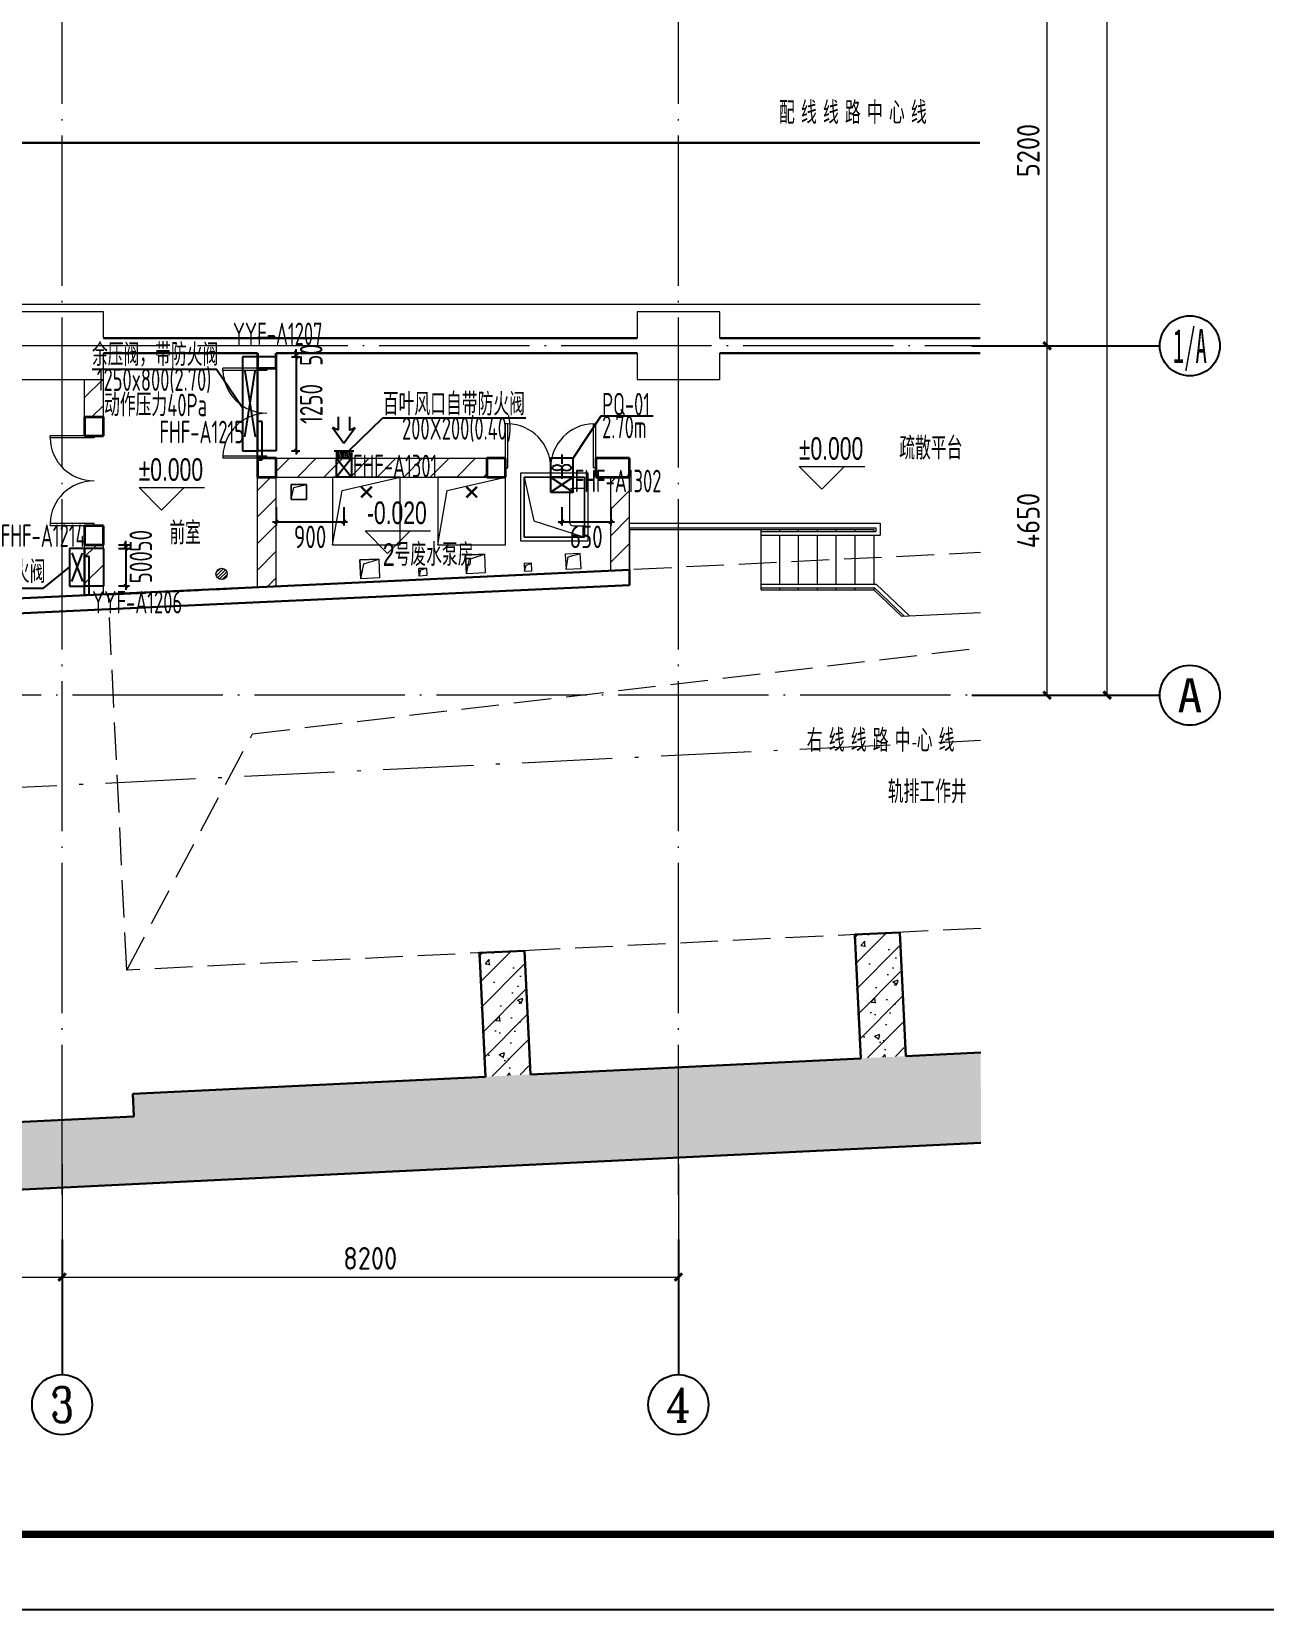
# Model space of a CAD drawing. Extents: x 4 to 13611208, y -605838 to 574722.
# Drawn here: x 13102177 to 13118580, y 405585 to 426585 of the extents above; entities that cross this region are included whole.
import ezdxf
from ezdxf.enums import TextEntityAlignment as Align

# ---------------------------------------------------------------- set-up
doc = ezdxf.new("R2010")
doc.units = 0
doc.header["$LTSCALE"] = 1000
doc.header["$MEASUREMENT"] = 0
for name, pattern in [('ACAD_ISO10W100', [18.5, 12, -3, 0.5, -3]), ('CENTER', [2, 1.25, -0.25, 0.25, -0.25]), ('CONTINOUS', [0]), ('DASH', [0.35, 0.25, -0.1]), ('DOTE', [2.42, 2, -0.2, 0.02, -0.2])]:
    doc.linetypes.add(name, pattern=pattern)
doc.layers.add('0标记', color=1, linetype='Continuous', plot=False)
for name, color, linetype, lineweight in [('1-WALL-砼', 8, 'Continuous', 30), ('1-填充', 8, 'Continuous', 5), ('1-开孔（楼板）', 7, 'Continuous', 5), ('1-文字(房间名称)', 8, 'Continuous', 5), ('1-疏散平台', 8, 'CONTINOUS', 5), ('1-线路', 8, 'ACAD_ISO10W100', 5), ('COLUMN', 8, 'Continuous', 5), ('COLUMN(构造柱)', 8, 'Continuous', 35), ('DIM_ELEV', 3, 'Continuous', 5), ('DOTE', 14, 'DOTE', 5), ('pipe排水', 8, 'Continuous', 5), ('PUB_HATCH', 8, 'Continuous', 5), ('WALL', 2, 'Continuous', 5), ('WINDOW', 8, 'Continuous', 5), ('空调提孔洞', 8, 'Continuous', 5), ('给排水孔洞修正', 1, 'Continuous', 5), ('给排水提孔洞', 5, 'Continuous', 5)]:
    doc.layers.add(name, color=color, linetype=linetype, lineweight=lineweight)
for name, color, linetype in [('AXIS', 3, 'Continuous'), ('AXIS_TEXT', 7, 'Continuous'), ('DUCT-JYF-送风管设备', 1, 'Continuous'), ('DUCT-X-P标注', 7, 'Continuous'), ('DUCT-X-S标注', 7, 'Continuous'), ('DUCT-X-S风口', 7, 'Continuous'), ('PUB_TEXT', 8, 'Continuous'), ('图框', 7, 'Continuous')]:
    doc.layers.add(name, color=color, linetype=linetype)
doc.styles.add('_TCH_AXIS', font='COMPLEX', dxfattribs={"bigfont": 'GBCBIG'})
doc.styles.add('C', font='HZTXT_E', dxfattribs={"width": 0.7, "bigfont": 'HZTXT'})
doc.styles.add('COMPLEX', font='hztxt_e.shx', dxfattribs={"width": 0.6, "bigfont": 'HZTXT.shx'})
doc.styles.add('DIM_FONT', font='gbenor.shx', dxfattribs={"bigfont": 'gbcbig.shx'})
doc.styles.add('du', font='gbenor.shx', dxfattribs={"width": 0.8, "bigfont": 'hztxt.shx'})
doc.styles.add('宋体', font='')
doc.styles.get('宋体').set_extended_font_data('SimSun')
doc.dimstyles.new('67', dxfattribs={"dimscale": 100, "dimtxt": 3, "dimasz": 0.5, "dimexe": 0.5, "dimexo": 2, "dimgap": 0.5, "dimtad": 2, "dimdec": 0, "dimrnd": 5, "dimzin": 0, "dimdsep": 46, "dimtxsty": 'du', "dimblk": 'ARCHTICK', "dimcen": 0, "dimdle": 0.5, "dimclrd": 256, "dimclre": 256, "dimclrt": 256, "dimazin": 0, "dimtfac": 1, "dimtdec": 0, "dimtix": 1, "dimtmove": 2, "dimatfit": 3, "dimfxl": 100, "dimtolj": 1, "dimtzin": 0, "dimlwd": -1, "dimlwe": -1, "dimarcsym": 0})
doc.dimstyles.new('_TCH_ARCH&&100', dxfattribs={"dimtxt": 300, "dimasz": 100, "dimexe": 100, "dimexo": 100, "dimgap": 100, "dimtad": 1, "dimdec": 0, "dimzin": 0, "dimdsep": 46, "dimtxsty": 'DIM_FONT', "dimblk": 'ARCHTICK', "dimcen": 0.09, "dimclrd": 3, "dimclre": 3, "dimclrt": 7, "dimaunit": 1, "dimazin": 2, "dimtfac": 1, "dimtdec": 0, "dimtix": 1, "dimtmove": 2, "dimatfit": 3, "dimfxl": 1, "dimtolj": 1, "dimtzin": 0, "dimlwd": 18, "dimlwe": 18, "dimarcsym": 0})
pattern_1 = [(45, (1381301.42, 375531), (-176.776766, 176.776766), [])]

# ---------------------------------------------------------------- blocks, each defined once
blk = doc.blocks.new('地漏')
at = {"layer": 'pipe排水'}
h = blk.add_hatch(dxfattribs=at)
h.set_pattern_fill('ANSI31', color=8, scale=25, style=0)
h.set_pattern_definition([(45, (-444803.95, -349136.397), (-28.0633004, 28.0633004), [])])
h.paths.add_polyline_path([(100, 0, 1), (-100, 0, 1)])
blk.add_circle((0, 0), 100, dxfattribs=at)
blk = doc.blocks.new('_ArchTick')
at = {"color": 0, "linetype": 'ByBlock', "const_width": 0.4}
blk.add_lwpolyline([(-0.5, -0.5), (0.5, 0.5)], dxfattribs=at)
blk = doc.blocks.new('*D2279')
at = {"layer": 'AXIS', "color": 3, "lineweight": 18, "transparency": 16777216}
for p, q in [((13114788, 422402), (13115788, 422402)), ((13115688, 417752), (13115688, 422402)), ((13114788, 417752), (13115788, 417752))]:
    blk.add_line(p, q, dxfattribs=at)
at = {"layer": 'AXIS', "color": 3, "lineweight": 18, "transparency": 16777216, "xscale": 100, "yscale": 100, "zscale": 100}
for p, rotation in [((13115688, 422402), 90), ((13115688, 417752), 270)]:
    blk.add_blockref('_ArchTick', p, dxfattribs=dict(at, rotation=rotation))
at = {"layer": 'AXIS', "color": 7, "transparency": 16777216, "insert": (13115438, 420077), "char_height": 300, "attachment_point": 5, "rotation": 90, "style": 'DIM_FONT'}
blk.add_mtext('\\A1;4650', dxfattribs=at)
blk = doc.blocks.new('*D2280')
at = {"layer": 'AXIS', "color": 3, "lineweight": 18, "transparency": 16777216}
for p, q in [((13114788, 427602), (13115788, 427602)), ((13115688, 422402), (13115688, 427602)), ((13114788, 422402), (13115788, 422402))]:
    blk.add_line(p, q, dxfattribs=at)
at = {"layer": 'AXIS', "color": 3, "lineweight": 18, "transparency": 16777216, "xscale": 100, "yscale": 100, "zscale": 100}
for p, rotation in [((13115688, 427602), 90), ((13115688, 422402), 270)]:
    blk.add_blockref('_ArchTick', p, dxfattribs=dict(at, rotation=rotation))
at = {"layer": 'AXIS', "color": 7, "transparency": 16777216, "insert": (13115438, 425002), "char_height": 300, "attachment_point": 5, "rotation": 90, "style": 'DIM_FONT'}
blk.add_mtext('\\A1;5200', dxfattribs=at)
blk = doc.blocks.new('*D2283')
at = {"layer": 'AXIS', "color": 3, "lineweight": 18, "transparency": 16777216}
for p, q in [((13114788, 437452), (13116588, 437452)), ((13116488, 417752), (13116488, 437452)), ((13114788, 417752), (13116588, 417752))]:
    blk.add_line(p, q, dxfattribs=at)
at = {"layer": 'AXIS', "color": 3, "lineweight": 18, "transparency": 16777216, "xscale": 100, "yscale": 100, "zscale": 100}
for p, rotation in [((13116488, 437452), 90), ((13116488, 417752), 270)]:
    blk.add_blockref('_ArchTick', p, dxfattribs=dict(at, rotation=rotation))
at = {"layer": 'AXIS', "color": 7, "transparency": 16777216, "insert": (13116238, 427602), "char_height": 300, "attachment_point": 5, "rotation": 90, "style": 'DIM_FONT'}
blk.add_mtext('\\A1;19700', dxfattribs=at)
blk = doc.blocks.new('*D2291')
at = {"layer": 'AXIS', "color": 3, "lineweight": 18, "transparency": 16777216}
for p, q in [((13095183, 411508), (13095183, 409908)), ((13102583, 411508), (13102583, 409908)), ((13095183, 410008), (13102583, 410008))]:
    blk.add_line(p, q, dxfattribs=at)
at = {"layer": 'AXIS', "color": 3, "lineweight": 18, "transparency": 16777216, "xscale": 100, "yscale": 100, "zscale": 100, "rotation": 180}
blk.add_blockref('_ArchTick', (13095183, 410008), dxfattribs=at)
at = {"layer": 'AXIS', "color": 3, "lineweight": 18, "transparency": 16777216, "xscale": 100, "yscale": 100, "zscale": 100}
blk.add_blockref('_ArchTick', (13102583, 410008), dxfattribs=at)
at = {"layer": 'AXIS', "color": 7, "transparency": 16777216, "insert": (13098883, 410258), "char_height": 300, "attachment_point": 5, "style": 'DIM_FONT'}
blk.add_mtext('\\A1;7400', dxfattribs=at)
blk = doc.blocks.new('*D2292')
at = {"layer": 'AXIS', "color": 3, "lineweight": 18, "transparency": 16777216}
for p, q in [((13102583, 411508), (13102583, 409908)), ((13110783, 411508), (13110783, 409908)), ((13102583, 410008), (13110783, 410008))]:
    blk.add_line(p, q, dxfattribs=at)
at = {"layer": 'AXIS', "color": 3, "lineweight": 18, "transparency": 16777216, "xscale": 100, "yscale": 100, "zscale": 100, "rotation": 180}
blk.add_blockref('_ArchTick', (13102583, 410008), dxfattribs=at)
at = {"layer": 'AXIS', "color": 3, "lineweight": 18, "transparency": 16777216, "xscale": 100, "yscale": 100, "zscale": 100}
blk.add_blockref('_ArchTick', (13110783, 410008), dxfattribs=at)
at = {"layer": 'AXIS', "color": 7, "transparency": 16777216, "insert": (13106683, 410258), "char_height": 300, "attachment_point": 5, "style": 'DIM_FONT'}
blk.add_mtext('\\A1;8200', dxfattribs=at)
blk = doc.blocks.new('$DorLib2D$00000002')
for p, q in [((-0.5, 0), (-0.5, 0.4875)), ((-0.475, 0.4875), (-0.5, 0.4875)), ((-0.475, 0), (-0.475, 0.4875)), ((0.475, 0), (0.475, 0.4875)), ((0.475, 0.4875), (0.5, 0.4875)), ((0.5, 0), (0.5, 0.4875)), ((-0.5, 0), (-0.475, 0)), ((0.5, 0), (0.475, 0))]:
    blk.add_line(p, q)
at = {"lineweight": 13}
for centre, start, end in [((-0.4875, 0), 0, 88.53072), ((0.4875, 0), 91.46928, 180)]:
    blk.add_arc(centre, 0.4875, start, end, dxfattribs=at)
blk = doc.blocks.new('_AXISO')
blk.add_circle((0, 0), 0.5)
at = {"layer": 'AXIS_TEXT', "style": 'COMPLEX', "width": 1.041667}
blk.add_attdef('A', text='', height=0.56, dxfattribs=at).set_placement((-0.25, -0.28), (0.25, -0.28), align=Align.FIT)
blk = doc.blocks.new('yyf')
for p, q in [((1942862, -228198), (1942862, -229567)), ((1942862, -228198), (1942925, -228198)), ((1942925, -228198), (1942925, -228707)), ((1942662, -228317), (1942862, -228317)), ((1942662, -229567), (1942662, -228317)), ((1942862, -229567), (1942862, -228317)), ((1943112, -228317), (1942862, -228317)), ((1943112, -229567), (1943112, -228317)), ((1942692, -228504), (1942832, -229379)), ((1942692, -229379), (1942832, -228504)), ((1942925, -228707), (1942862, -228707)), ((1942862, -229567), (1942662, -229567)), ((1943112, -229567), (1942862, -229567))]:
    blk.add_line(p, q)
blk = doc.blocks.new('YYF003')
at = {"layer": 'DUCT-JYF-送风管设备'}
for p, q in [((0, 450), (0, 200)), ((0, 450), (500, 450)), ((500, 450), (500, 200)), ((109, 262), (109, 200)), ((618, 262), (109, 262)), ((618, 200), (618, 262)), ((0, 200), (0, 0)), ((0, 200), (500, 200)), ((618, 200), (0, 200)), ((0, 0), (500, 0)), ((58, 30), (439, 170)), ((442, 30), (61, 170)), ((500, 0), (500, 200))]:
    blk.add_line(p, q, dxfattribs=at)
blk = doc.blocks.new('hqs')
at = {"linetype": 'CENTER', "ltscale": 0.1}
blk.add_line((50, 0), (-300, 0), dxfattribs=at)
blk.add_lwpolyline([(0, 150), (0, -150), (-250, -150), (-250, 150)], close=True)
blk.add_ellipse((-125, 62.5), major_axis=(0, -62.5), ratio=0.6)
at = {"extrusion": (0, 0, -1)}
blk.add_ellipse((-125, -62.5), major_axis=(0, 62.5), ratio=0.6, dxfattribs=at)
blk = doc.blocks.new('*D2352')
at = {"layer": 'DUCT-X-P标注', "transparency": 16777216}
for p, q in [((13103431, 419756), (13103431, 419806)), ((13103333, 419756), (13103481, 419756)), ((13103333, 419706), (13103481, 419706)), ((13103431, 419756), (13103431, 419706)), ((13103431, 419706), (13103431, 419656))]:
    blk.add_line(p, q, dxfattribs=at)
at = {"layer": 'DUCT-X-P标注', "transparency": 16777216, "xscale": 50, "yscale": 50, "zscale": 50}
for p, rotation in [((13103431, 419756), 270), ((13103431, 419706), 90)]:
    blk.add_blockref('_ArchTick', p, dxfattribs=dict(at, rotation=rotation))
at = {"layer": 'DUCT-X-P标注', "transparency": 16777216, "insert": (13103631, 419808), "char_height": 300, "attachment_point": 5, "rotation": 90, "style": 'du'}
blk.add_mtext('\\A1;50', dxfattribs=at)
blk = doc.blocks.new('*D2353')
at = {"layer": 'DUCT-X-P标注', "transparency": 16777216}
for p, q in [((13103333, 419706), (13103481, 419706)), ((13103431, 419756), (13103431, 419156)), ((13103333, 419206), (13103481, 419206))]:
    blk.add_line(p, q, dxfattribs=at)
at = {"layer": 'DUCT-X-P标注', "transparency": 16777216, "xscale": 50, "yscale": 50, "zscale": 50}
for p, rotation in [((13103431, 419706), 90), ((13103431, 419206), 270)]:
    blk.add_blockref('_ArchTick', p, dxfattribs=dict(at, rotation=rotation))
at = {"layer": 'DUCT-X-P标注', "transparency": 16777216, "insert": (13103631, 419456), "char_height": 300, "attachment_point": 5, "rotation": 90, "style": 'du'}
blk.add_mtext('\\A1;500', dxfattribs=at)
blk = doc.blocks.new('*D2354')
at = {"layer": 'DUCT-X-P标注', "transparency": 16777216}
for p, q in [((13105698, 422306), (13105698, 422356)), ((13105633, 422306), (13105748, 422306)), ((13105633, 422254), (13105748, 422254)), ((13105698, 422254), (13105698, 422306)), ((13105698, 422254), (13105698, 422204))]:
    blk.add_line(p, q, dxfattribs=at)
at = {"layer": 'DUCT-X-P标注', "transparency": 16777216, "xscale": 50, "yscale": 50, "zscale": 50}
for p, rotation in [((13105698, 422306), 270), ((13105698, 422254), 90)]:
    blk.add_blockref('_ArchTick', p, dxfattribs=dict(at, rotation=rotation))
at = {"layer": 'DUCT-X-P标注', "transparency": 16777216, "insert": (13105898, 422280), "char_height": 300, "attachment_point": 5, "rotation": 90, "style": 'du'}
blk.add_mtext('\\A1;50', dxfattribs=at)
blk = doc.blocks.new('*D2355')
at = {"layer": 'DUCT-X-P标注', "transparency": 16777216}
for p, q in [((13105633, 422254), (13105748, 422254)), ((13105698, 422304), (13105698, 420954)), ((13105633, 421004), (13105748, 421004))]:
    blk.add_line(p, q, dxfattribs=at)
at = {"layer": 'DUCT-X-P标注', "transparency": 16777216, "xscale": 50, "yscale": 50, "zscale": 50}
for p, rotation in [((13105698, 422254), 90), ((13105698, 421004), 270)]:
    blk.add_blockref('_ArchTick', p, dxfattribs=dict(at, rotation=rotation))
at = {"layer": 'DUCT-X-P标注', "transparency": 16777216, "insert": (13105898, 421629), "char_height": 300, "attachment_point": 5, "rotation": 90, "style": 'du'}
blk.add_mtext('\\A1;1250', dxfattribs=at)
blk = doc.blocks.new('*D2356')
at = {"layer": 'DUCT-X-P标注', "transparency": 16777216}
for p, q in [((13105433, 420256), (13105433, 420010)), ((13106332, 420256), (13106332, 420010)), ((13105383, 420060), (13106382, 420060))]:
    blk.add_line(p, q, dxfattribs=at)
at = {"layer": 'DUCT-X-P标注', "transparency": 16777216, "xscale": 50, "yscale": 50, "zscale": 50, "rotation": 180}
blk.add_blockref('_ArchTick', (13105433, 420060), dxfattribs=at)
at = {"layer": 'DUCT-X-P标注', "transparency": 16777216, "xscale": 50, "yscale": 50, "zscale": 50}
blk.add_blockref('_ArchTick', (13106332, 420060), dxfattribs=at)
at = {"layer": 'DUCT-X-P标注', "transparency": 16777216, "insert": (13105883, 419860), "char_height": 300, "attachment_point": 5, "style": 'du'}
blk.add_mtext('\\A1;900', dxfattribs=at)
blk = doc.blocks.new('*D2357')
at = {"layer": 'DUCT-X-P标注', "transparency": 16777216}
for p, q in [((13109232, 420256), (13109232, 420010)), ((13109883, 420256), (13109883, 420010)), ((13109182, 420060), (13109933, 420060))]:
    blk.add_line(p, q, dxfattribs=at)
at = {"layer": 'DUCT-X-P标注', "transparency": 16777216, "xscale": 50, "yscale": 50, "zscale": 50, "rotation": 180}
blk.add_blockref('_ArchTick', (13109232, 420060), dxfattribs=at)
at = {"layer": 'DUCT-X-P标注', "transparency": 16777216, "xscale": 50, "yscale": 50, "zscale": 50}
blk.add_blockref('_ArchTick', (13109883, 420060), dxfattribs=at)
at = {"layer": 'DUCT-X-P标注', "transparency": 16777216, "insert": (13109557, 419860), "char_height": 300, "attachment_point": 5, "style": 'du'}
blk.add_mtext('\\A1;650', dxfattribs=at)
blk = doc.blocks.new('图框框')
at = {"layer": '图框', "color": 1, "linetype": 'Continuous', "ltscale": 10}
blk.add_lwpolyline([(0, -42000), (59400, -42000), (59400, 0), (0, 0)], close=True, dxfattribs=at)
blk = doc.blocks.new('$风口$00000149')
for p, q in [((100, 262), (100, -262)), ((408, 301), (200, 0)), ((373, 150), (408, 301)), ((0, -200), (0, 200)), ((0, 158), (100, 200)), ((100, 200), (0, 200)), ((0, 118), (100, 140)), ((0, 58), (100, 85)), ((0, 3), (100, 31)), ((200, 0), (408, -301)), ((552, 150), (373, 150)), ((0, -61), (100, -23)), ((0, -123), (100, -78)), ((100, -132), (0, -174)), ((100, -200), (0, -200)), ((552, -150), (373, -150)), ((373, -150), (408, -301))]:
    blk.add_line(p, q)

msp = doc.modelspace()

# ---------------------------------------------------------------- hatches: boundary and pattern name
at = {"layer": '1-填充'}
h = msp.add_hatch(dxfattribs=at)
h.set_pattern_fill('钢筋混凝土', color=8, scale=100, style=0)
h.set_pattern_definition([(45, (744758.17, 635836.32), (-176.7766953, 176.7766953), []), (50, (744758.2, 635836.3), (717.260183, -62.752135), [75, -825]), (355, (744758.2, 635836.3), (-138.751334, 752.192134), [60, -660]), (100.4514, (744817.94, 635831.1), (578.50938, 689.439542), [63.74019, -701.14211]), (46.1842, (744758.2, 636036.3), (1067.24105, -165.519014), [112.5, -1237.5]), (96.6356, (744847.1, 636022.5), (934.662706, 974.11787), [95.61029, -1051.713]), (351.1842, (744758.2, 636036.3), (934.66195, 974.1186), [90, -990]), (21, (744858.2, 635986.3), (596.907052, -402.61889), [75, -825]), (326, (744858.2, 635986.3), (243.31533, 725.150045), [60, -660]), (71.4514, (744907.9, 635952.8), (840.22263, 322.530497), [63.74019, -701.14211]), (37.5, (744758.17, 635836.32), (12.1598553, 332.893854), [0, -652, 0, -670, 0, -662.5]), (7.5, (744758.17, 635836.32), (263.069537, 394.411712), [0, -382, 0, -637, 0, -252.5]), (327.5, (744535.17, 635836.32), (533.822436, -22.554872), [0, -250, 0, -780, 0, -1035]), (317.5, (744435.17, 635836.3), (583.18617, 100.104982), [0, -325, 0, -518, 0, -735])])
h.paths.add_polyline_path([(13113713, 414594.5), (13113793.3, 412949.6), (13113194, 412920.4), (13113113.5, 414568.4)])
h = msp.add_hatch(dxfattribs=at)
h.set_pattern_fill('钢筋混凝土', color=8, scale=100, style=0)
h.set_pattern_definition([(45, (739764.1, 635592.48), (-176.7766953, 176.7766953), []), (50, (739764.1, 635592.5), (717.260183, -62.752135), [75, -825]), (355, (739764.1, 635592.5), (-138.751334, 752.192134), [60, -660]), (100.4514, (739823.9, 635587.25), (578.50938, 689.439542), [63.74019, -701.14211]), (46.1842, (739764.1, 635792.5), (1067.24105, -165.519014), [112.5, -1237.5]), (96.6356, (739853, 635778.7), (934.662706, 974.11787), [95.61029, -1051.713]), (351.1842, (739764.1, 635792.5), (934.66195, 974.1186), [90, -990]), (21, (739864.1, 635742.5), (596.907052, -402.61889), [75, -825]), (326, (739864.1, 635742.5), (243.31533, 725.150045), [60, -660]), (71.4514, (739913.85, 635708.9), (840.22263, 322.530497), [63.74019, -701.14211]), (37.5, (739764.1, 635592.48), (12.1598553, 332.893854), [0, -652, 0, -670, 0, -662.5]), (7.5, (739764.1, 635592.5), (263.069537, 394.411712), [0, -382, 0, -637, 0, -252.5]), (327.5, (739541.1, 635592.48), (533.822436, -22.554872), [0, -250, 0, -780, 0, -1035]), (317.5, (739441.1, 635592.5), (583.18617, 100.104982), [0, -325, 0, -518, 0, -735])])
h.paths.add_polyline_path([(13108718.9, 414350.7), (13108799.2, 412705.8), (13108199.9, 412676.5), (13108119.5, 414324.6)])
h = msp.add_hatch(dxfattribs=at)
h.set_pattern_fill('钢筋混凝土', color=8, scale=100, style=0)
h.set_pattern_definition([(45, (759740.45, 436566), (-176.7766953, 176.7766953), []), (50, (759740.45, 436566), (717.260183, -62.752135), [75, -825]), (355, (759740.45, 436566), (-138.751334, 752.192134), [60, -660]), (100.4514, (759800.2, 436560.8), (578.50938, 689.439542), [63.74019, -701.14211]), (46.1842, (759740.45, 436766), (1067.24105, -165.519014), [112.5, -1237.5]), (96.6356, (759829.4, 436752.2), (934.662706, 974.11787), [95.61029, -1051.713]), (351.1842, (759740.4, 436766), (934.66195, 974.1186), [90, -990]), (21, (759840.45, 436716), (596.907052, -402.61889), [75, -825]), (326, (759840.45, 436716), (243.31533, 725.150045), [60, -660]), (71.4514, (759890.2, 436682.45), (840.22263, 322.530497), [63.74019, -701.14211]), (37.5, (759740.45, 436566), (12.1598553, 332.893854), [0, -652, 0, -670, 0, -662.5]), (7.5, (759740.45, 436566), (263.069537, 394.411712), [0, -382, 0, -637, 0, -252.5]), (327.5, (759517.45, 436566), (533.822436, -22.554872), [0, -250, 0, -780, 0, -1035]), (317.5, (759417.45, 436566), (583.18617, 100.104982), [0, -325, 0, -518, 0, -735])])
h.paths.add_polyline_path([(13114807.2, 411795.9), (13114806.3, 412997.3), (13103523.1, 412446.4), (13103537.7, 412146.7), (13091552, 411561.5), (13091437.4, 413907.9), (13090938, 413884.3), (13091052.6, 411537.1), (13089554.4, 411464), (13089503.2, 412513.2), (13088604.2, 412469.7), (13088699.4, 410521.2)])
at = {"layer": 'PUB_HATCH'}
h = msp.add_hatch(dxfattribs=at)
h.set_pattern_fill('普通砖', color=8, scale=100, style=0)
h.set_pattern_definition(pattern_1)
h.paths.add_polyline_path([(13103132.6, 421955.7), (13102882.6, 421955.7), (13102882.6, 421455.7), (13103132.6, 421455.7)])
h = msp.add_hatch(dxfattribs=at)
h.set_pattern_fill('普通砖', color=8, scale=100, style=0)
h.set_pattern_definition(pattern_1)
h.paths.add_polyline_path([(13108232.6, 420655.7), (13108232.6, 420905.7), (13105432.6, 420905.7), (13105432.6, 420655.7)])
h = msp.add_hatch(dxfattribs=at)
h.set_pattern_fill('普通砖', color=8, scale=100, style=0)
h.set_pattern_definition(pattern_1)
h.paths.add_polyline_path([(13105432.6, 420655.7), (13105182.6, 420655.7), (13105182.6, 419188.7), (13105432.6, 419200.3)])
h = msp.add_hatch(dxfattribs=at)
h.set_pattern_fill('普通砖', color=8, scale=100, style=0)
h.set_pattern_definition(pattern_1)
h.paths.add_polyline_path([(13110132.6, 420655.7), (13109882.6, 420655.7), (13109882.6, 419407.5), (13110132.6, 419419.2)])
h = msp.add_hatch(dxfattribs=at)
h.set_pattern_fill('普通砖', color=8, scale=100, style=0)
h.set_pattern_definition(pattern_1)
h.paths.add_polyline_path([(13103132.6, 419755.7), (13102882.6, 419755.7), (13102882.6, 419732.7), (13103049.2, 419730.7), (13103132.6, 419732.7)])
h = msp.add_hatch(dxfattribs=at)
h.set_pattern_fill('普通砖', color=8, scale=100, style=0)
h.set_pattern_definition(pattern_1)
h.paths.add_polyline_path([(13102882.6, 419081.6), (13103132.6, 419093.2), (13103132.6, 419729.7), (13103049.2, 419731.7), (13102882.6, 419729.7)])

# ---------------------------------------------------------------- linework, layer by layer
at = {"layer": '1-WALL-砼', "color": 8}
for p, q in [((13103132.6, 422505.7), (13105182.6, 422505.7)), ((13105432.6, 422505.7), (13110232.6, 422505.7)), ((13111332.6, 422505.7), (13114799.1, 422505.7)), ((13103132.6, 422305.7), (13105182.6, 422305.7)), ((13105432.6, 422305.7), (13110232.6, 422305.7)), ((13111332.6, 422305.7), (13114799.2, 422305.7)), ((13105302.9, 419194.3), (13110132.6, 419419.2)), ((13110132.6, 419419.2), (13110132.6, 419218.9)), ((13103002.9, 419087.2), (13105302.9, 419194.3)), ((13105312.2, 418994.5), (13110132.6, 419218.9)), ((13101882.6, 419035), (13103002.9, 419087.2)), ((13103012.2, 418887.4), (13105312.2, 418994.5)), ((13101382.6, 418811.5), (13103012.2, 418887.4)), ((13113730.4, 414595.3), (13113131.1, 414567.4)), ((13113131.1, 414567.4), (13113211.6, 412919.4)), ((13113730.4, 414595.3), (13113810.8, 412948.7)), ((13108736.4, 414351.5), (13108137, 414323.6)), ((13108736.4, 414351.5), (13108816.8, 412704.8)), ((13108137, 414323.6), (13108217.5, 412675.6)), ((13113810.8, 412948.7), (13114806.3, 412997.3))]:
    msp.add_line(p, q, dxfattribs=at)
at = {"layer": '1-WALL-砼'}
for p, q in [((13108816.8, 412704.8), (13113211.6, 412919.4)), ((13103523.1, 412446.4), (13108217.5, 412675.6)), ((13103523.1, 412446.4), (13103537.7, 412146.7)), ((13091552, 411561.5), (13103537.7, 412146.7)), ((13088699.4, 410521.2), (13114807.2, 411795.9))]:
    msp.add_line(p, q, dxfattribs=at)
at = {"layer": '1-开孔（楼板）', "color": 8}
for points in [[(13106182.6, 419755.7), (13106308.4, 420478), (13107082.6, 420655.7), (13106182.6, 420655.7)], [(13107582.6, 419755.7), (13107708.4, 420478), (13108482.6, 420655.7), (13107582.6, 420655.7)], [(13108682.6, 419805.7), (13109582.6, 419805.7), (13109582.6, 420705.7), (13108682.6, 420705.7)], [(13108732.6, 420655.7), (13108860.5, 420074.7), (13109532.6, 419855.7), (13108732.6, 419855.7)], [(13105632.6, 420355.7), (13105667.4, 420517.8), (13105832.6, 420555.7), (13105632.6, 420555.7)], [(13107963.5, 419368.2), (13108003.9, 419565), (13108201.6, 419629.6), (13107951.9, 419617.9)], [(13109287.5, 419429.6), (13109314.8, 419593.1), (13109478, 419638.7), (13109278.2, 419629.4)], [(13106557.7, 419302.8), (13106598.1, 419499.5), (13106795.8, 419564.1), (13106546.1, 419552.5)], [(13107334.9, 419338.9), (13107355.9, 419420), (13107430.2, 419443.5), (13107330.3, 419438.8)], [(13108734.9, 419404.1), (13108755.9, 419485.2), (13108830.2, 419508.7), (13108730.3, 419504)]]:
    msp.add_lwpolyline(points, close=True, dxfattribs=at)
at = {"layer": '1-开孔（楼板）', "color": 8, "linetype": 'DASH', "ltscale": 2}
for points in [[(13114805.1, 414649.2), (13103442.6, 414094.4), (13103198.8, 419088.4), (13114801.2, 419654.9)], [(13103442.6, 414094.4), (13105117.6, 417238.5), (13114802.2, 418382.5)]]:
    msp.add_lwpolyline(points, dxfattribs=at)
at = {"layer": '1-疏散平台'}
for p, q in [((13094627.1, 422955.7), (13114798.7, 422955.7)), ((13110132.6, 420040.7), (13113467.6, 420040.7)), ((13113467.6, 420040.7), (13113467.6, 419880.7)), ((13110132.6, 419980.7), (13113407.6, 419980.7)), ((13110132.6, 419955.7), (13113382.6, 419955.7)), ((13110132.6, 419955.7), (13110132.6, 419218.9)), ((13111882.6, 419155.7), (13111882.6, 419955.7)), ((13111882.6, 419930.7), (13113407.6, 419930.7)), ((13111882.6, 419880.7), (13113467.6, 419880.7)), ((13112132.6, 419930.7), (13112132.6, 419955.7)), ((13112132.6, 419230.7), (13112132.6, 419880.7)), ((13112382.6, 419930.7), (13112382.6, 419955.7)), ((13112382.6, 419230.7), (13112382.6, 419880.7)), ((13112632.6, 419930.7), (13112632.6, 419955.7)), ((13112632.6, 419230.7), (13112632.6, 419880.7)), ((13112882.6, 419930.7), (13112882.6, 419955.7)), ((13112882.6, 419930.7), (13112882.6, 419955.7)), ((13112882.6, 419230.7), (13112882.6, 419880.7)), ((13112882.6, 419230.7), (13112882.6, 419880.7)), ((13113132.6, 419930.7), (13113132.6, 419955.7)), ((13113132.6, 419230.7), (13113132.6, 419880.7)), ((13113382.6, 419955.7), (13113382.6, 419930.7)), ((13113382.6, 419880.7), (13113382.6, 419230.7)), ((13113407.6, 419980.7), (13113407.6, 419930.7)), ((13110132.6, 419218.9), (13105432.6, 419000.1)), ((13111882.6, 419230.7), (13113412.6, 419230.7)), ((13111882.6, 419180.7), (13113392.6, 419180.7)), ((13112132.6, 419155.7), (13112132.6, 419180.7)), ((13112382.6, 419155.7), (13112382.6, 419180.7)), ((13112632.6, 419155.7), (13112632.6, 419180.7)), ((13112882.6, 419155.7), (13112882.6, 419180.7)), ((13112882.6, 419155.7), (13112882.6, 419180.7)), ((13113132.6, 419155.7), (13113132.6, 419180.7)), ((13113382.6, 419180.7), (13113382.6, 419155.7)), ((13113392.6, 419180.7), (13113787.6, 418804.5)), ((13113412.6, 419230.7), (13113856.6, 418807.8)), ((13111882.6, 419155.7), (13113382.6, 419155.7)), ((13113382.6, 419155.7), (13113753.2, 418802.8)), ((13113753.2, 418802.8), (13114801.8, 418854))]:
    msp.add_line(p, q, dxfattribs=at)
at = {"layer": '1-线路', "color": 8, "ltscale": 0.1, "const_width": 30}
msp.add_lwpolyline([(13087443.1, 425105.7), (13114797.1, 425105.7)], dxfattribs=at)
at = {"layer": '1-线路', "color": 8, "ltscale": 0.1}
msp.add_lwpolyline([(13086531.1, 415771.7), (13114803.1, 417152)], dxfattribs=at)
at = {"layer": 'AXIS'}
for p, q in [((13114687.7, 422402), (13117187.7, 422402)), ((13114687.7, 417752), (13117187.7, 417752)), ((13102582.6, 410507), (13102582.6, 408709.7)), ((13110782.6, 410507), (13110782.6, 408709.7))]:
    msp.add_line(p, q, dxfattribs=at)
at = {"layer": 'COLUMN', "color": 8}
for p, q in [((13103132.6, 422855.7), (13102032.6, 422855.7)), ((13103132.6, 422505.7), (13103132.6, 422855.7)), ((13111332.6, 422855.7), (13110232.6, 422855.7)), ((13110232.6, 422855.7), (13110232.6, 422505.7)), ((13111332.6, 422505.7), (13111332.6, 422855.7)), ((13103132.6, 421955.7), (13103132.6, 422305.7)), ((13110232.6, 422305.7), (13110232.6, 421955.7)), ((13111332.6, 421955.7), (13111332.6, 422305.7)), ((13102032.6, 421955.7), (13103132.6, 421955.7)), ((13110232.6, 421955.7), (13111332.6, 421955.7))]:
    msp.add_line(p, q, dxfattribs=at)
at = {"layer": 'COLUMN(构造柱)', "color": 8}
for p, q in [((13105432.6, 422505.7), (13105182.6, 422505.7)), ((13105182.6, 422305.7), (13105182.6, 422105.7)), ((13105182.6, 422105.7), (13105432.6, 422105.7)), ((13105432.6, 422105.7), (13105432.6, 422305.7)), ((13102882.6, 421455.7), (13102882.6, 421205.7)), ((13102882.6, 421455.7), (13103132.6, 421455.7)), ((13103132.6, 421205.7), (13103132.6, 421455.7)), ((13102882.6, 421205.7), (13103132.6, 421205.7)), ((13105182.6, 420905.7), (13105182.6, 420655.7)), ((13105432.6, 420905.7), (13105182.6, 420905.7)), ((13105432.6, 420655.7), (13105432.6, 420905.7)), ((13108232.6, 420905.7), (13108232.6, 420655.7)), ((13108482.6, 420905.7), (13108232.6, 420905.7)), ((13108482.6, 420655.7), (13108482.6, 420905.7)), ((13109682.6, 420905.7), (13109682.6, 420655.7)), ((13110132.6, 420905.7), (13109682.6, 420905.7)), ((13110132.6, 420655.7), (13110132.6, 420905.7)), ((13105182.6, 420655.7), (13105432.6, 420655.7)), ((13108232.6, 420655.7), (13108482.6, 420655.7)), ((13109682.6, 420655.7), (13110132.6, 420655.7)), ((13102882.6, 420005.7), (13102882.6, 419755.7)), ((13103132.6, 420005.7), (13102882.6, 420005.7)), ((13103132.6, 419755.7), (13103132.6, 420005.7)), ((13102882.6, 419755.7), (13103132.6, 419755.7))]:
    msp.add_line(p, q, dxfattribs=at)
at = {"layer": 'DIM_ELEV', "color": 8}
for p, q in [((13112690.9, 420496.5), (13112390.9, 420796.5)), ((13112390.9, 420796.5), (13113262.9, 420796.5)), ((13112690.9, 420496.5), (13112990.9, 420796.5)), ((13103907.4, 420216), (13103607.4, 420516)), ((13103607.4, 420516), (13104479.4, 420516)), ((13103907.4, 420216), (13104207.4, 420516)), ((13106913.9, 419640.5), (13106613.9, 419940.5)), ((13106613.9, 419940.5), (13107485.9, 419940.5)), ((13106913.9, 419640.5), (13107213.9, 419940.5))]:
    msp.add_line(p, q, dxfattribs=at)
at = {"layer": 'DOTE', "color": 8, "linetype": 'DOTE'}
for p, q in [((13102582.6, 411101), (13102582.6, 440455.7)), ((13110782.6, 411101), (13110782.6, 440455.7)), ((13087443.1, 422405.7), (13114799.1, 422405.7)), ((13085782.6, 417755.7), (13114802.7, 417755.7))]:
    msp.add_line(p, q, dxfattribs=at)
at = {"layer": 'DUCT-X-P标注'}
for p in [(13106398.6, 421005.7, 3500), (13108751.2, 421438.2)]:
    msp.add_line(p, (13106847.6, 421438.2), dxfattribs=at)
for points in [[(13102982, 422093.4), (13104635.4, 422093.4), (13104982.6, 421580.7)], [(13109382.3, 420905.7), (13109755.4, 421469.5), (13110445.4, 421469.5)], [(13109082.3, 420455.7), (13109382.6, 420655.7), (13109082.3, 420655.7), (13109382.6, 420455.7)], [(13100682, 419176.4), (13102335.4, 419176.4), (13102682.6, 419455.7)]]:
    msp.add_lwpolyline(points, dxfattribs=at)
msp.add_lwpolyline([(13109082.3, 420455.7), (13109382.6, 420455.7), (13109382.4, 420655.7), (13109082.2, 420655.7)], close=True, dxfattribs=at)
at = {"layer": 'DUCT-X-S风口'}
msp.add_lwpolyline([(13106232.3, 420905.7), (13106432.6, 420905.7), (13106432.6, 420655.7), (13106232.3, 420655.7)], close=True, dxfattribs=at)
for points in [[(13106432.6, 420905.7), (13106232.3, 420655.7)], [(13106232.4, 420905.7), (13106432.6, 420655.7)]]:
    msp.add_lwpolyline(points, dxfattribs=at)
at = {"layer": 'WALL', "color": 8}
for p, q in [((13102882.6, 421455.7), (13102882.6, 421955.7)), ((13103132.6, 421455.7), (13103132.6, 421955.7)), ((13105432.6, 420905.7), (13108232.6, 420905.7)), ((13105182.6, 419188.7), (13105182.6, 420655.7)), ((13105432.6, 419200.3), (13105432.6, 420655.7)), ((13105432.6, 420655.7), (13108232.6, 420655.7)), ((13109882.6, 419407.5), (13109882.6, 420655.7)), ((13110132.6, 419419.2), (13110132.6, 420655.7)), ((13102882.6, 419732.7), (13102882.6, 419755.7)), ((13102882.6, 419081.6), (13102882.6, 419729.7)), ((13103132.6, 419732.7), (13103132.6, 419755.7)), ((13103132.6, 419093.2), (13103132.6, 419729.7))]:
    msp.add_line(p, q, dxfattribs=at)
at = {"layer": '图框', "color": 2}
msp.add_lwpolyline([(13080322.6, 405585), (13169422.6, 405585), (13169422.6, 447585), (13080322.6, 447585)], close=True, dxfattribs=at)
at = {"layer": '图框', "const_width": 100}
msp.add_lwpolyline([(13082822.6, 406585), (13168422.6, 406585), (13168422.6, 446585), (13082822.6, 446585)], close=True, dxfattribs=at)
at = {"layer": '空调提孔洞', "color": 8}
for points in [[(13106182.6, 419755.7), (13107082.6, 419755.7), (13107082.6, 420655.7), (13106182.6, 420655.7)], [(13107582.6, 419755.7), (13108482.6, 419755.7), (13108482.6, 420655.7), (13107582.6, 420655.7)], [(13105832.6, 420555.7), (13105632.6, 420555.7), (13105632.6, 420355.7), (13105832.6, 420355.7)], [(13107951.9, 419617.9), (13108201.6, 419629.6), (13108213.2, 419379.8), (13107963.5, 419368.2)], [(13109478, 419638.9), (13109278.2, 419629.7), (13109287.5, 419429.9), (13109487.3, 419439.2)], [(13106546.1, 419552.5), (13106795.8, 419564.1), (13106807.4, 419314.4), (13106557.7, 419302.8)], [(13107330.3, 419438.8), (13107430.2, 419443.5), (13107434.8, 419343.6), (13107334.9, 419338.9)], [(13108830.2, 419508.7), (13108730.3, 419504), (13108734.9, 419404.1), (13108834.8, 419408.8)]]:
    msp.add_lwpolyline(points, close=True, dxfattribs=at)
at = {"layer": '空调提孔洞', "color": 8, "ltscale": 2}
msp.add_lwpolyline([(13108732.6, 419855.7), (13109532.6, 419855.7), (13109532.6, 420655.7), (13108732.6, 420655.7)], close=True, dxfattribs=at)
at = {"layer": '给排水孔洞修正', "color": 8}
msp.add_lwpolyline([(13105832.6, 420355.7), (13105632.6, 420355.7), (13105632.6, 420555.7), (13105832.6, 420555.7)], close=True, dxfattribs=at)
at = {"layer": '给排水提孔洞', "color": 8, "ltscale": 2}
for p, q in [((13108732.6, 420655.7), (13109532.6, 420655.7)), ((13109532.6, 420655.7), (13109532.6, 419855.7)), ((13109332.6, 420455.7), (13109332.6, 420055.7)), ((13109532.6, 420505.7), (13109382.6, 420505.7)), ((13109532.6, 420005.7), (13109532.6, 420505.7)), ((13109382.6, 420005.7), (13109532.6, 420005.7)), ((13109532.6, 419855.7), (13108732.6, 419855.7))]:
    msp.add_line(p, q, dxfattribs=at)
at = {"layer": '给排水提孔洞', "color": 8, "const_width": 30}
for points in [[(13106561.8, 420526.5), (13106703.3, 420385)], [(13106703.3, 420526.5), (13106561.8, 420385)], [(13107961.8, 420526.5), (13108103.3, 420385)], [(13108103.3, 420526.5), (13107961.8, 420385)]]:
    msp.add_lwpolyline(points, dxfattribs=at)
at = {"layer": '给排水提孔洞', "color": 8}
msp.add_circle((13104704.4, 419366.8), 75, dxfattribs=at)
msp.add_circle((13104704.4, 419366.8), 75, dxfattribs=at)
at = {"layer": '给排水提孔洞', "color": 8, "ltscale": 2}
for centre, start, end in [((13109382.6, 420455.7), 90, 180), ((13109382.6, 420055.7), 180, 270)]:
    msp.add_arc(centre, 50, start, end, dxfattribs=at)

# ---------------------------------------------------------------- block references
at = {"layer": '0标记', "xscale": 1.5}
msp.add_blockref('图框框', (13080322.6, 447585), dxfattribs=at)
at = {"layer": 'AXIS'}
ref = msp.add_blockref('_AXISO', (13117587.7, 422402), dxfattribs=dict(at, xscale=800, yscale=800, zscale=800))
ref.add_attrib('A', '1/A', dxfattribs={"layer": 'AXIS_TEXT', "height": 452.55, "style": '宋体', "width": 0.46875}).set_placement((13117361.4, 422175.7), (13117813.9, 422175.7), align=Align.FIT)
ref = msp.add_blockref('_AXISO', (13117587.7, 417752), dxfattribs=dict(at, xscale=800, yscale=800, zscale=800))
ref.add_attrib('A', 'A', dxfattribs={"layer": 'AXIS_TEXT', "height": 452.9, "style": '宋体', "width": 1.022727}).set_placement((13117423, 417525.6), (13117752.4, 417525.6), align=Align.FIT)
ref = msp.add_blockref('_AXISO', (13102582.6, 408309.7), dxfattribs=dict(at, xscale=800, yscale=800, zscale=800))
ref.add_attrib('A', '3', dxfattribs={"layer": 'AXIS_TEXT', "height": 465.9, "style": '_TCH_AXIS'}).set_placement((13102427.2, 408076.7), (13102737.9, 408076.7), align=Align.FIT)
ref = msp.add_blockref('_AXISO', (13110782.6, 408309.7), dxfattribs=dict(at, xscale=800, yscale=800, zscale=800))
ref.add_attrib('A', '4', dxfattribs={"layer": 'AXIS_TEXT', "height": 445.4, "style": '_TCH_AXIS'}).set_placement((13110612.9, 408086.9), (13110952.2, 408086.9), align=Align.FIT)
at = {"layer": 'DUCT-X-P标注', "xscale": -1, "rotation": 270}
msp.add_blockref('hqs', (13109232.3, 420905.7), dxfattribs=at)
at = {"layer": 'DUCT-X-S风口', "xscale": -1, "rotation": 180}
msp.add_blockref('yyf', (11162320.5, 192687.5), dxfattribs=at)
at = {"layer": 'DUCT-X-S风口', "yscale": 0.5, "rotation": 89.99999999999997}
msp.add_blockref('$风口$00000149', (13106332.4, 420905.7, 3500), dxfattribs=at)
at = {"layer": 'DUCT-X-S风口', "rotation": 270}
msp.add_blockref('YYF003', (13102682.6, 419705.7), dxfattribs=at)
at = {"layer": 'WINDOW', "color": 8, "xscale": 1200, "yscale": 1200, "zscale": 1200, "rotation": 90}
for p in [(13105307.6, 421505.7), (13103007.6, 420605.7)]:
    msp.add_blockref('$DorLib2D$00000002', p, dxfattribs=at)
at = {"layer": 'WINDOW', "color": 8, "xscale": 1200, "yscale": 1200, "zscale": 1200}
msp.add_blockref('$DorLib2D$00000002', (13109082.6, 420780.7), dxfattribs=at)
at = {"layer": '给排水提孔洞', "color": 8, "ltscale": 3.5, "xscale": 0.7499999999999998, "yscale": 0.7499999999999998, "zscale": 0.7499999999999998}
msp.add_blockref('地漏', (13104704.4, 419366.8), dxfattribs=at)

# ---------------------------------------------------------------- texts
at = {"layer": '1-文字(房间名称)', "color": 8, "style": 'C', "width": 0.7}
msp.add_text('疏散平台', height=300, dxfattribs=at).set_placement((13113721.4, 420889.9))
at = {"layer": 'DUCT-X-P标注', "style": 'du', "width": 0.7}
for s, p in [('余压阀，带防火阀', (13102980.9, 422135.6)), ('1250x800(2.70)', (13103044.7, 421802.5)), ('动作压力40Pa', (13103141.4, 421465.2)), ('百叶风口自带防火阀', (13106850.6, 421475.8)), ('PQ-01', (13109767.5, 421475.8)), ('200X200(0.40)', (13107105.7, 421153.4)), ('2.70m', (13109767.5, 421172.3)), ('FHF-A1301', (13106452.8, 420653.4)), ('FHF-A1302', (13109402.8, 420453.4)), ('余压阀，带防火阀', (13100680.9, 419245.6))]:
    msp.add_text(s, height=300, dxfattribs=at).set_placement(p)
at = {"layer": 'DUCT-X-S标注', "style": 'du', "width": 0.7}
for s, p in [('YYF-A1207', (13104855.1, 422411.6, 2600)), ('FHF-A1215', (13103877.6, 421105.6, 2600)), ('FHF-A1214', (13101766.1, 419725.5, 2600)), ('YYF-A1206', (13102983.6, 418840.1, 2600))]:
    msp.add_text(s, height=300, dxfattribs=at).set_placement(p)
at = {"layer": 'PUB_TEXT', "color": 8, "style": 'C', "width": 0.7}
for s, p in [('配', (13112121.6, 425355.5)), ('线', (13112414.1, 425355.5)), ('线', (13112706.6, 425355.5)), ('路', (13112999.1, 425355.5)), ('中', (13113291.6, 425355.5)), ('心', (13113584.1, 425355.5)), ('线', (13113876.6, 425355.5)), ('%%P0.000', (13112385.4, 420886.5)), ('%%P0.000', (13103601.9, 420606)), ('-0.020', (13106638.4, 420030.5)), ('前室', (13104010, 419760.5)), ('2号废水泵房', (13106850.6, 419473.5)), ('右', (13112491.1, 417001)), ('线', (13112783.6, 417001)), ('线', (13113076.1, 417001)), ('路', (13113368.6, 417001)), ('中', (13113661.1, 417001)), ('心', (13113953.6, 417001)), ('线', (13114246.1, 417001)), ('轨排工作井', (13113568.9, 416315.7))]:
    msp.add_text(s, height=300, dxfattribs=at).set_placement(p)

# ---------------------------------------------------------------- dimensions: what is measured, and where the dimension line sits
at = {"layer": 'AXIS'}
for p1, p2, distance, picture, middle in [((13114687.7, 417752), (13114687.7, 437452), -1800, '*D2283', (13116237.7, 427602)), ((13114687.7, 422402), (13114687.7, 427602), -1000, '*D2280', (13115437.7, 425002)), ((13114687.7, 417752), (13114687.7, 422402), -1000, '*D2279', (13115437.7, 420077)), ((13095182.6, 411607.8), (13102582.6, 411607.8), -1599.7, '*D2291', (13098882.6, 410258)), ((13102582.6, 411607.8), (13110782.6, 411607.8), -1599.7, '*D2292', (13106682.6, 410258))]:
    dim = msp.add_aligned_dim(p1=p1, p2=p2, distance=distance, dimstyle='_TCH_ARCH&&100', dxfattribs=at)
    dim.commit()
    dim.dimension.update_dxf_attribs({"geometry": picture, "text_midpoint": middle})
at = {"layer": 'DUCT-X-P标注'}
for base, p1, p2, picture, middle in [((13105698.4, 422305.7), (13105432.6, 422254.3), (13105432.6, 422305.7), '*D2354', (13105898.4, 422280)), ((13105698.4, 421004.3), (13105432.6, 422254.3), (13105432.6, 421004.3), '*D2355', (13105898.4, 421629.3)), ((13103431.2, 419205.7), (13103132.6, 419705.7), (13103132.6, 419205.7), '*D2353', (13103631.2, 419455.7))]:
    dim = msp.add_linear_dim(base=base, p1=p1, p2=p2, angle=90, dimstyle='67', dxfattribs=at)
    dim.commit()
    dim.dimension.update_dxf_attribs({"geometry": picture, "text_midpoint": middle})
for base, p1, p2, picture, middle in [((13106332.4, 420059.5), (13105432.6, 420455.7), (13106332.4, 420455.7), '*D2356', (13105882.5, 419859.5)), ((13109882.6, 420059.5), (13109232.4, 420455.7), (13109882.6, 420455.7), '*D2357', (13109557.5, 419859.5))]:
    dim = msp.add_linear_dim(base=base, p1=p1, p2=p2, dimstyle='67', dxfattribs=at)
    dim.commit()
    dim.dimension.update_dxf_attribs({"geometry": picture, "text_midpoint": middle})
dim = msp.add_linear_dim(base=(13103431.2, 419705.7), p1=(13103132.6, 419755.7), p2=(13103132.6, 419705.7), angle=90, dimstyle='67', dxfattribs=at)
dim.commit()
dim.dimension.update_dxf_attribs({"geometry": '*D2352', "text_midpoint": (13103631.2, 419807.5), "dimtype": 160})

doc.saveas('drawing.dxf')
